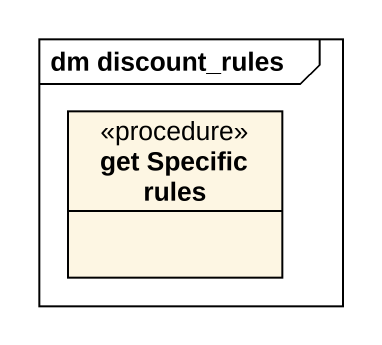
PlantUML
@startuml
mainframe dm discount_rules
hide circle
hide empty members
class "get Specific rules" as get_Specific_rules <<procedure>>
@enduml
